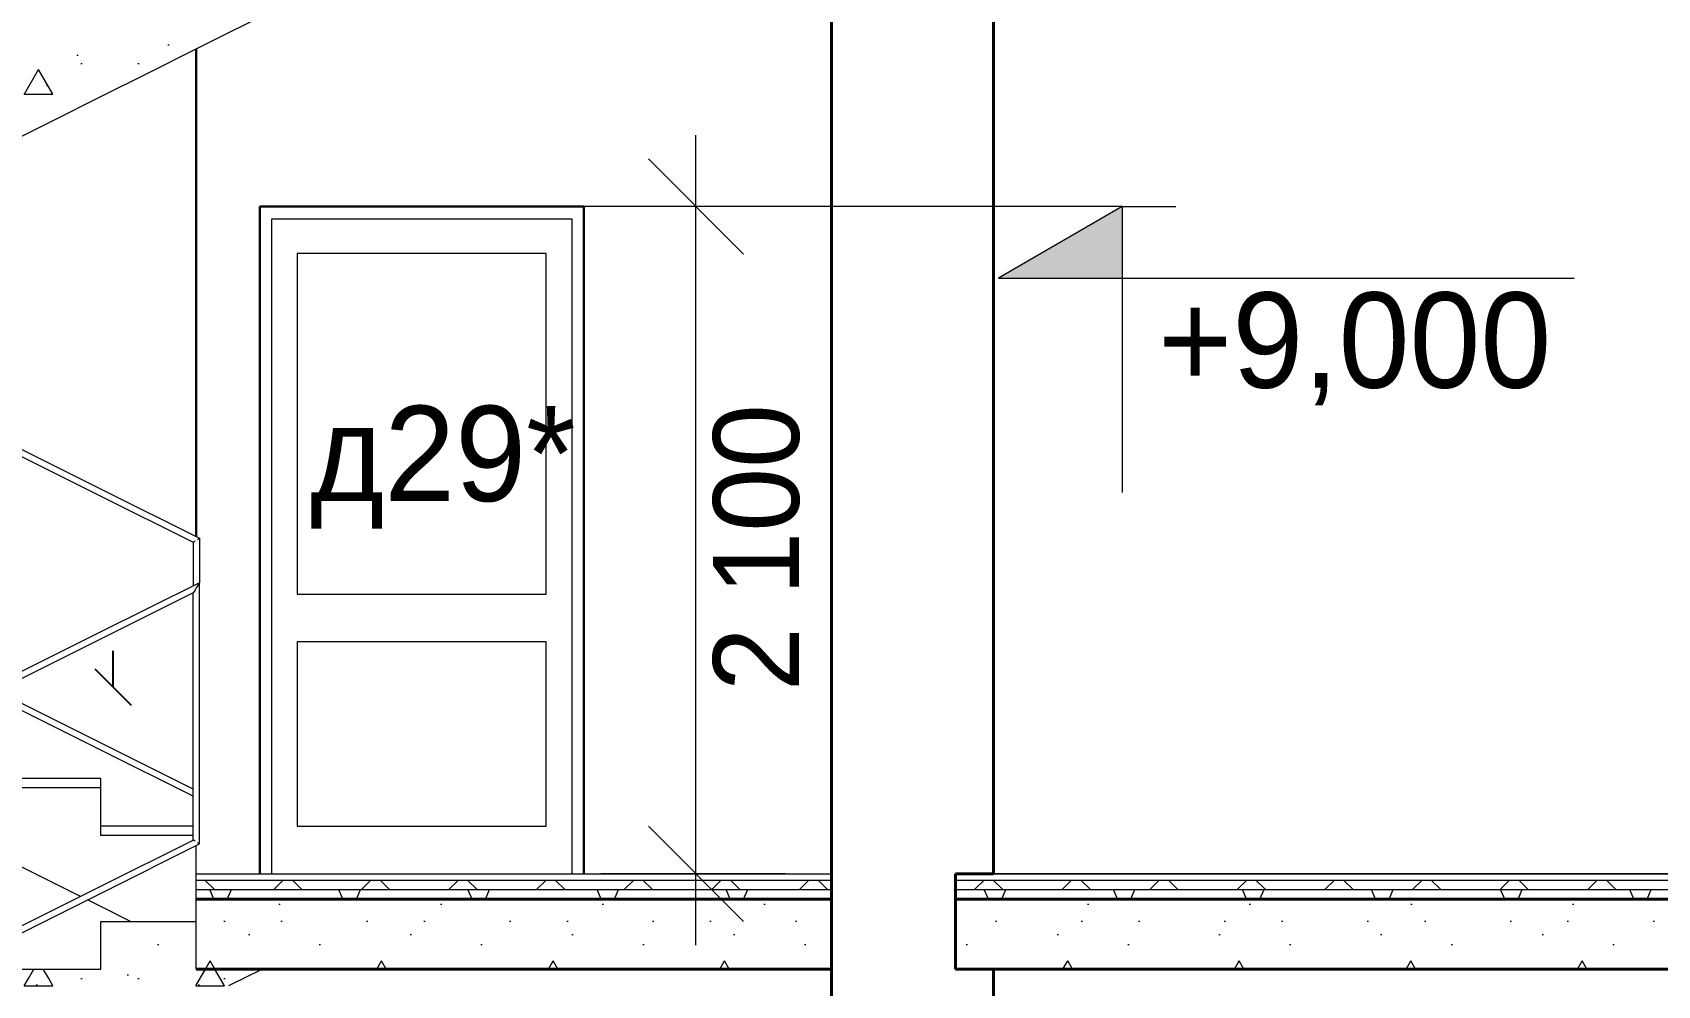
# Model space of a CAD drawing. Extents: x -464571 to -430223, y -12741 to 36790.
# Drawn here: x -455744 to -450628, y 6548 to 9548 of the extents above; entities that cross this region are included whole.
import ezdxf

# ---------------------------------------------------------------- set-up
doc = ezdxf.new("R2010")
doc.units = 0
doc.header["$MEASUREMENT"] = 0
doc.linetypes.add('Крупный пунктир', pattern=[14062.5, 0, -14062.5])
for name, color, linetype, lineweight in [('01 Виноски_Ном_пера__19', 255, 'Continuous', 0), ('0_Ном_пера__120', 7, 'Continuous', 13), ('Двери ArchiCAD_Ном_пера__1', 7, 'Continuous', 13), ('Двери ArchiCAD_Ном_пера__41', 7, 'Continuous', 30), ('Интерьер- Перегородка_Ном_пера__41', 7, 'Continuous', 30), ('Интерьер- Перегородка_Ном_пера__61', 7, 'Continuous', 40), ('Лестницы внутренние_Ном_пера__1', 7, 'Continuous', 13), ('Лестницы внутренние_Ном_пера__21', 7, 'Continuous', 20), ('Лестницы внутренние_Ном_пера__7', 7, 'Continuous', 5), ('Перекрытия_Ном_пера__1', 7, 'Continuous', 13), ('Перекрытия_Ном_пера__21', 7, 'Continuous', 20), ('Перекрытия_Ном_пера__61', 7, 'Continuous', 40)]:
    doc.layers.add(name, color=color, linetype=linetype, lineweight=lineweight)
for name, color, linetype, lineweight, true_color in [('01 Виноски_Ном_пера__3', 7, 'Continuous', 18, 0xdd5800), ('0_Ном_пера__98', 7, 'Continuous', 13, 0x001f3e), ('Лестницы внутренние_Ном_пера__241', 7, 'Continuous', 13, 0x515151)]:
    doc.layers.add(name, color=color, linetype=linetype, lineweight=lineweight, true_color=true_color)
for name, color, linetype in [('Двери ArchiCAD', 7, 'Continuous'), ('Интерьер- Перегородка', 7, 'Continuous'), ('Лестницы внутренние', 7, 'Continuous'), ('Перекрытия', 7, 'Continuous')]:
    doc.layers.add(name, color=color, linetype=linetype)
doc.styles.add('СГЕНЕРИР_СТИЛЬ_1', font='GOTHIC.TTF')
doc.styles.add('СГЕНЕРИР_СТИЛЬ_2', font='GOTHIC.TTF')
doc.styles.add('СГЕНЕРИР_СТИЛЬ_3', font='GOTHIC.TTF')
doc.styles.add('СГЕНЕРИР_СТИЛЬ_4', font='')
doc.styles.get('СГЕНЕРИР_СТИЛЬ_4').set_extended_font_data('Arial Unicode MS Кириллический')
doc.dimstyles.new('СГЕНЕРИР_СТИЛЬ__1', dxfattribs={"dimtxt": 0.18, "dimasz": 114, "dimexe": 0.18, "dimexo": 0.0625, "dimgap": 0.09, "dimtad": 0, "dimtih": 1, "dimtoh": 1, "dimdec": 4, "dimzin": 0, "dimdsep": 46, "dimcen": 0.09, "dimadec": 0, "dimazin": 0, "dimtfac": 1, "dimtdec": 4, "dimtmove": 0, "dimatfit": 3, "dimldrblk": 'ARROWHEAD_6', "dimfxl": 0, "dimtolj": 1, "dimtzin": 0, "dimarcsym": 0})
doc.dimstyles.new('СГЕНЕРИР_СТИЛЬ__3', dxfattribs={"dimtxt": 269.999993, "dimasz": 285, "dimexe": 0.18, "dimexo": 0, "dimgap": 0.09, "dimtad": 1, "dimtih": 1, "dimtoh": 1, "dimdec": 0, "dimzin": 0, "dimdsep": 46, "dimtxsty": 'СГЕНЕРИР_СТИЛЬ_4', "dimblk": 'ARROWHEAD_6', "dimblk1": 'ARROWHEAD_6', "dimblk2": 'ARROWHEAD_6', "dimcen": 0.09, "dimclrd": 256, "dimclre": 256, "dimclrt": 256, "dimadec": 0, "dimazin": 0, "dimtfac": 1, "dimtdec": 4, "dimtmove": 2, "dimatfit": 3, "dimfxl": 0, "dimtolj": 1, "dimtzin": 0, "dimarcsym": 0})
doc.dimstyles.new('СГЕНЕРИР_СТИЛЬ__6', dxfattribs={"dimtxt": 269.999993, "dimasz": 285, "dimexe": 0.18, "dimexo": 300, "dimgap": 0.09, "dimtad": 3, "dimdec": 0, "dimzin": 0, "dimdsep": 46, "dimtxsty": 'СГЕНЕРИР_СТИЛЬ_4', "dimblk": 'ARROWHEAD_6', "dimblk1": 'ARROWHEAD_6', "dimblk2": 'ARROWHEAD_6', "dimcen": 0.09, "dimclrd": 256, "dimclre": 256, "dimclrt": 256, "dimadec": 0, "dimazin": 0, "dimtfac": 1, "dimtdec": 4, "dimtmove": 0, "dimatfit": 3, "dimfxl": 0, "dimtolj": 1, "dimtzin": 0, "dimarcsym": 0})
pattern_1 = [(0, (-133390.9, 0), (0, 935.3074), [90, -450]), (0, (-133120.9, 467.7), (0, 935.3074), [90, -450]), (60, (-133390.9, 0), (-810, 467.6537), [90, -450]), (60, (-132850.9, 0), (-810, 467.6537), [90, -450]), (120, (-133300.9, 0), (810, 467.6537), [90, -450]), (120, (-132760.9, 0), (810, 467.6537), [90, -450]), (0, (-133390.85, 90), (0, 180), [0, -180, 0, -270]), (45, (-133300.85, 90), (-127.27922, 127.27922), [0, -135, 0, -225])]
pattern_2 = [(0, (-133390.85, 0), (0, 90.000004), [])]
pattern_3 = [(45, (-133390.85, 0), (-137.88582, 137.88582), []), (135, (-133390.85, 0), (137.88582, 137.88582), [])]
pattern_4 = [(0, (-133400, 0), (0, 406400), []), (0, (-133400, 90), (0, 406400), []), (90, (-133390.85, 0), (-406.4, 0), [88.9, -406400]), (90, (-133352.75, 0), (-406.4, 0), [88.9, -406400]), (66.80141, (-133390.85, 0), (-343.33793, 147.14483), []), (-66.80141, (-133352.75, 0), (343.33793, 147.14483), [])]
pattern_5 = [(0, (-133390.9, 0), (0, 935.3075), [90, -450]), (0, (-133120.9, 467.7), (0, 935.3075), [90, -450]), (60, (-133390.9, 0), (-810, 467.6537), [90, -450]), (60, (-132850.9, 0), (-810, 467.6537), [90, -450]), (120, (-133300.9, 0), (810, 467.6537), [90, -450]), (120, (-132760.9, 0), (810, 467.6537), [90, -450]), (0, (-133390.85, 90), (0, 180.00001), [0, -180.00001, 0, -270.00001]), (45, (-133300.85, 90), (-127.27923, 127.27923), [0, -135.00001, 0, -225.00001])]

# ---------------------------------------------------------------- blocks, each defined once
blk = doc.blocks.new('Элемент разреза_110', base_point=(-133390.9, 0))
at = {"layer": 'Лестницы внутренние_Ном_пера__241', "linetype": 'Continuous'}
h = blk.add_hatch(dxfattribs=at)
h.set_pattern_fill('Бетон', color=256, style=0, pattern_type=2)
h.set_pattern_definition(pattern_1)
h.paths.add_polyline_path([(-457978.9, 5220), (-457978.9, 5170), (-457953.8, 5170), (-457930, 5170), (-457905.2, 5170), (-457881.7, 5170), (-457756, 5232.8), (-457628.9, 5296.4), (-457479.7, 5371), (-457328.9, 5446.4), (-457179.7, 5521), (-457028.9, 5596.4), (-456879.7, 5671), (-456728.9, 5746.4), (-456579.7, 5821), (-456428.9, 5896.4), (-456279.7, 5971), (-456128.9, 6046.4), (-455979.7, 6121), (-455828.9, 6196.4), (-455679.7, 6271), (-455528.9, 6346.4), (-455379.7, 6421), (-455228.9, 6496.4), (-455125.9, 6547.9), (-455021.7, 6600), (-455228.9, 6600), (-455228.9, 6720), (-455528.9, 6720), (-455528.9, 6570), (-455828.9, 6570), (-455828.9, 6420), (-456128.9, 6420), (-456128.9, 6270), (-456428.9, 6270), (-456428.9, 6120), (-456728.9, 6120), (-456728.9, 5970), (-457028.9, 5970), (-457028.9, 5820), (-457328.9, 5820), (-457328.9, 5670), (-457628.9, 5670), (-457628.9, 5520), (-457928.9, 5520), (-457928.9, 5370), (-457978.9, 5370)], flags=0)
h = blk.add_hatch(dxfattribs=at)
h.set_pattern_fill('Бетон', color=256, style=0, pattern_type=2)
h.set_pattern_definition(pattern_1)
h.paths.add_polyline_path([(-455228.9, 6720), (-455228.9, 6750), (-455528.9, 6750), (-455528.9, 6720)], flags=0)
h = blk.add_hatch(dxfattribs=at)
h.set_pattern_fill('Бетон', color=256, style=0, pattern_type=2)
h.set_pattern_definition(pattern_1)
h.paths.add_polyline_path([(-455528.9, 6570), (-455528.9, 6600), (-455828.9, 6600), (-455828.9, 6570)], flags=0)
at = {"layer": 'Лестницы внутренние_Ном_пера__21', "linetype": 'Continuous'}
for p, q in [((-455528.9, 6750), (-455228.9, 6750)), ((-455528.9, 6720), (-455528.9, 6750)), ((-455528.9, 6600), (-455528.9, 6720)), ((-455228.9, 6720), (-455228.9, 6750)), ((-455228.9, 6600), (-455228.9, 6720)), ((-455828.9, 6600), (-455528.9, 6600)), ((-455228.9, 6600), (-455021.7, 6600)), ((-455125.9, 6547.9), (-455021.7, 6600))]:
    blk.add_line(p, q, dxfattribs=at)
at = {"layer": 'Лестницы внутренние_Ном_пера__241', "linetype": 'Continuous'}
for p, q in [((-455218.9, 7816.2), (-455533.4, 7658.9)), ((-455238.9, 7783.8), (-455524.4, 7641.1)), ((-455238.1, 7785.1), (-455238.9, 7783.8)), ((-455238.9, 7006.2), (-455238.9, 7783.8)), ((-455236, 7788.6), (-455238.1, 7785.1)), ((-455232.7, 7793.8), (-455236, 7788.6)), ((-455228.9, 7800), (-455232.7, 7793.8)), ((-455225.1, 7806.2), (-455228.9, 7800)), ((-455221.8, 7811.4), (-455225.1, 7806.2)), ((-455219.7, 7814.9), (-455221.8, 7811.4)), ((-455218.9, 7816.2), (-455219.7, 7814.9)), ((-455218.9, 6993.8), (-455218.9, 7816.2)), ((-455533.4, 7658.9), (-455833.4, 7508.9)), ((-455524.4, 7641.1), (-455824.4, 7491.1)), ((-455533.4, 6858.9), (-455238.9, 7006.2)), ((-455524.4, 6841.1), (-455218.9, 6993.8)), ((-455238.1, 7005.7), (-455238.9, 7006.2)), ((-455236, 7004.4), (-455238.1, 7005.7)), ((-455232.7, 7002.4), (-455236, 7004.4)), ((-455221.8, 6995.6), (-455225.1, 6997.6)), ((-455219.7, 6994.3), (-455221.8, 6995.6)), ((-455218.9, 6993.8), (-455219.7, 6994.3)), ((-455833.4, 6708.9), (-455533.4, 6858.9)), ((-455824.4, 6691.1), (-455524.4, 6841.1))]:
    blk.add_line(p, q, dxfattribs=at)
blk = doc.blocks.new('Элемент разреза_107', base_point=(-133390.9, 0))
at = {"layer": 'Лестницы внутренние_Ном_пера__241', "linetype": 'Continuous'}
h = blk.add_hatch(dxfattribs=at)
h.set_pattern_fill('Бетон', color=256, style=0, pattern_type=2)
h.set_pattern_definition(pattern_1)
h.paths.add_polyline_path([(-457978.9, 8220), (-457978.9, 8170), (-457953.8, 8170), (-457930, 8170), (-457905.2, 8170), (-457881.7, 8170), (-457756, 8232.8), (-457628.9, 8296.4), (-457479.7, 8371), (-457328.9, 8446.4), (-457179.7, 8521), (-457028.9, 8596.4), (-456879.7, 8671), (-456728.9, 8746.4), (-456579.7, 8821), (-456428.9, 8896.4), (-456279.7, 8971), (-456128.9, 9046.4), (-455979.7, 9121), (-455828.9, 9196.4), (-455679.7, 9271), (-455528.9, 9346.4), (-455379.7, 9421), (-455228.9, 9496.4), (-455125.9, 9547.9), (-455021.7, 9600), (-455228.9, 9600), (-455228.9, 9720), (-455528.9, 9720), (-455528.9, 9570), (-455828.9, 9570), (-455828.9, 9420), (-456128.9, 9420), (-456128.9, 9270), (-456428.9, 9270), (-456428.9, 9120), (-456728.9, 9120), (-456728.9, 8970), (-457028.9, 8970), (-457028.9, 8820), (-457328.9, 8820), (-457328.9, 8670), (-457628.9, 8670), (-457628.9, 8520), (-457928.9, 8520), (-457928.9, 8370), (-457978.9, 8370)], flags=0)
at = {"layer": 'Лестницы внутренние_Ном_пера__1', "linetype": 'Continuous'}
for p, q in [((-455528.9, 7170), (-455828.9, 7170)), ((-455528.9, 7050), (-455528.9, 7170)), ((-455228.9, 6900), (-455228.9, 6988.8)), ((-455593.7, 6828.8), (-455828.9, 6946.4)), ((-455528.9, 6796.4), (-455571.3, 6817.6)), ((-455436.1, 6750), (-455528.9, 6796.4))]:
    blk.add_line(p, q, dxfattribs=at)
at = {"layer": 'Лестницы внутренние_Ном_пера__21', "linetype": 'Continuous'}
for p, q in [((-455125.9, 9547.9), (-455021.7, 9600)), ((-455228.9, 9496.4), (-455125.9, 9547.9)), ((-455379.7, 9421), (-455228.9, 9496.4)), ((-455528.9, 9346.4), (-455379.7, 9421)), ((-455679.7, 9271), (-455528.9, 9346.4)), ((-455828.9, 9196.4), (-455679.7, 9271))]:
    blk.add_line(p, q, dxfattribs=at)
at = {"layer": 'Лестницы внутренние_Ном_пера__241', "linetype": 'Continuous'}
for p, q in [((-455833.4, 8241.1), (-455533.4, 8091.1)), ((-455824.4, 8258.9), (-455524.4, 8108.9)), ((-455533.4, 8091.1), (-455238.9, 7943.8)), ((-455524.4, 8108.9), (-455218.9, 7956.2)), ((-455238.9, 7943.8), (-455238.1, 7944.3)), ((-455238.9, 7943.8), (-455238.9, 7806.2)), ((-455238.1, 7944.3), (-455236, 7945.6)), ((-455236, 7945.6), (-455232.7, 7947.6)), ((-455225.1, 7952.4), (-455221.8, 7954.4)), ((-455221.8, 7954.4), (-455219.7, 7955.7)), ((-455219.7, 7955.7), (-455218.9, 7956.2)), ((-455218.9, 7956.2), (-455218.9, 7816.2)), ((-455533.4, 7291.1), (-455833.4, 7441.1)), ((-455524.4, 7308.9), (-455824.4, 7458.9)), ((-455238.9, 7143.8), (-455533.4, 7291.1)), ((-455238.9, 7166.2), (-455524.4, 7308.9))]:
    blk.add_line(p, q, dxfattribs=at)
at = {"layer": 'Лестницы внутренние_Ном_пера__7', "linetype": 'Continuous'}
for p, q in [((-455528.9, 7200), (-455828.9, 7200)), ((-455528.9, 7170), (-455528.9, 7200)), ((-455238.9, 7050), (-455528.9, 7050)), ((-455528.9, 7020), (-455528.9, 7050)), ((-455238.9, 7020), (-455528.9, 7020))]:
    blk.add_line(p, q, dxfattribs=at)
blk = doc.blocks.new('Элемент разреза_118', base_point=(-133390.9, 0))
at = {"layer": 'Интерьер- Перегородка_Ном_пера__41', "linetype": 'Continuous'}
blk.add_line((-455228.9, 7961.2), (-455228.9, 9496.4), dxfattribs=at)
blk = doc.blocks.new('ARROWHEAD_6')
at = {"linetype": 'Continuous'}
for p, q in [((-0.5, -0.5), (0.5, 0.5)), ((0, 0), (-1, 0))]:
    blk.add_line(p, q, dxfattribs=at)
blk = doc.blocks.new('Элемент разреза_241', base_point=(-133390.9, 0))
at = {"layer": 'Перекрытия_Ном_пера__1', "linetype": 'Continuous'}
h = blk.add_hatch(dxfattribs=at)
h.set_pattern_fill('Фанера__2_', color=256, style=0, pattern_type=2)
h.set_pattern_definition(pattern_2)
h.paths.add_polyline_path([(-446678.9, 6880), (-446678.9, 6900), (-452838.9, 6900), (-452838.9, 6880)], flags=0)
h = blk.add_hatch(dxfattribs=at)
h.set_pattern_fill('Блоки', color=256, style=0, pattern_type=2)
h.set_pattern_definition(pattern_3)
h.paths.add_polyline_path([(-446678.9, 6850), (-446678.9, 6880), (-452838.9, 6880), (-452838.9, 6850)], flags=0)
h = blk.add_hatch(dxfattribs=at)
h.set_pattern_fill('Стенка_каркасн__2х4_16_м_FB', color=256, style=0, pattern_type=2)
h.set_pattern_definition(pattern_4)
h.paths.add_polyline_path([(-446678.9, 6820), (-446678.9, 6850), (-452838.9, 6850), (-452838.9, 6820)], flags=0)
h = blk.add_hatch(dxfattribs=at)
h.set_pattern_fill('structural_concrete', color=256, style=0, pattern_type=2)
h.set_pattern_definition(pattern_5)
h.paths.add_polyline_path([(-452838.9, 6600), (-446678.9, 6600), (-446678.9, 6820), (-452838.9, 6820)], flags=0)
for p, q in [((-452838.9, 6900), (-446678.9, 6900)), ((-452838.9, 6880), (-452838.9, 6900)), ((-452838.9, 6880), (-446678.9, 6880)), ((-452838.9, 6850), (-452838.9, 6880)), ((-452838.9, 6880), (-446678.9, 6880)), ((-452838.9, 6850), (-446678.9, 6850)), ((-452838.9, 6850), (-446678.9, 6850)), ((-452838.9, 6820), (-452838.9, 6850))]:
    blk.add_line(p, q, dxfattribs=at)
at = {"layer": 'Перекрытия_Ном_пера__21', "linetype": 'Continuous'}
blk.add_line((-452838.9, 6600), (-452838.9, 6820), dxfattribs=at)
at = {"layer": 'Перекрытия_Ном_пера__61', "linetype": 'Continuous'}
for p, q in [((-452838.9, 6820), (-446678.9, 6820)), ((-452838.9, 6820), (-446678.9, 6820)), ((-452838.9, 6600), (-446678.9, 6600))]:
    blk.add_line(p, q, dxfattribs=at)
blk = doc.blocks.new('Элемент разреза_244', base_point=(-133390.9, 0))
at = {"layer": 'Перекрытия_Ном_пера__1', "linetype": 'Continuous'}
h = blk.add_hatch(dxfattribs=at)
h.set_pattern_fill('Фанера__2_', color=256, style=0, pattern_type=2)
h.set_pattern_definition(pattern_2)
h.paths.add_polyline_path([(-453228.9, 6880), (-453228.9, 6900), (-455228.9, 6900), (-455228.9, 6880)], flags=0)
h = blk.add_hatch(dxfattribs=at)
h.set_pattern_fill('Блоки', color=256, style=0, pattern_type=2)
h.set_pattern_definition(pattern_3)
h.paths.add_polyline_path([(-453228.9, 6850), (-453228.9, 6880), (-455228.9, 6880), (-455228.9, 6850)], flags=0)
h = blk.add_hatch(dxfattribs=at)
h.set_pattern_fill('Стенка_каркасн__2х4_16_м_FB', color=256, style=0, pattern_type=2)
h.set_pattern_definition(pattern_4)
h.paths.add_polyline_path([(-453228.9, 6820), (-453228.9, 6850), (-455228.9, 6850), (-455228.9, 6820)], flags=0)
h = blk.add_hatch(dxfattribs=at)
h.set_pattern_fill('structural_concrete', color=256, style=0, pattern_type=2)
h.set_pattern_definition(pattern_5)
h.paths.add_polyline_path([(-453228.9, 6600), (-453228.9, 6820), (-455228.9, 6820), (-455228.9, 6600)], flags=0)
for p, q in [((-455228.9, 6900), (-453228.9, 6900)), ((-455228.9, 6880), (-455228.9, 6900)), ((-455228.9, 6880), (-453228.9, 6880)), ((-455228.9, 6850), (-455228.9, 6880)), ((-455228.9, 6880), (-453228.9, 6880)), ((-453228.9, 6880), (-453228.9, 6900)), ((-453228.9, 6850), (-453228.9, 6880)), ((-455228.9, 6850), (-453228.9, 6850)), ((-455228.9, 6850), (-453228.9, 6850)), ((-455228.9, 6820), (-455228.9, 6850)), ((-453228.9, 6820), (-453228.9, 6850))]:
    blk.add_line(p, q, dxfattribs=at)
at = {"layer": 'Перекрытия_Ном_пера__21', "linetype": 'Continuous'}
for p, q in [((-455228.9, 6600), (-455228.9, 6820)), ((-453228.9, 6600), (-453228.9, 6820))]:
    blk.add_line(p, q, dxfattribs=at)
at = {"layer": 'Перекрытия_Ном_пера__61', "linetype": 'Continuous'}
for p, q in [((-455228.9, 6820), (-453228.9, 6820)), ((-455228.9, 6820), (-453228.9, 6820)), ((-455228.9, 6600), (-453228.9, 6600))]:
    blk.add_line(p, q, dxfattribs=at)
blk = doc.blocks.new('Элемент разреза_287', base_point=(-133390.9, 0))
at = {"layer": 'Интерьер- Перегородка_Ном_пера__61', "linetype": 'Continuous'}
for p, q in [((-453228.9, 3900), (-453228.9, 6900)), ((-452838.9, 6600), (-452838.9, 6900)), ((-452838.9, 6600), (-452718.9, 6600)), ((-452718.9, 3900), (-452718.9, 6600)), ((-453228.9, 3900), (-452718.9, 3900))]:
    blk.add_line(p, q, dxfattribs=at)
blk = doc.blocks.new('Элемент разреза_157', base_point=(-133390.9, 0))
at = {"layer": 'Интерьер- Перегородка_Ном_пера__61', "linetype": 'Continuous'}
for p, q in [((-453228.9, 6900), (-453228.9, 9900)), ((-452838.9, 9600), (-452838.9, 9900)), ((-452838.9, 9600), (-452718.9, 9600)), ((-452718.9, 6900), (-452718.9, 9600)), ((-452838.9, 6900), (-452718.9, 6900))]:
    blk.add_line(p, q, dxfattribs=at)
blk = doc.blocks.new('Линейный размер_1', base_point=(-449321.2, -700))
at = {"layer": '0_Ном_пера__98', "linetype": 'Continuous'}
for p, q in [((-449321.2, 6900), (-452838.9, 6900)), ((-449321.2, 6600), (-452838.9, 6600))]:
    blk.add_line(p, q, dxfattribs=at)
blk = doc.blocks.new('Линейный размер_3', base_point=(-452313.6, -3000))
at = {"layer": '0_Ном_пера__98', "linetype": 'Continuous'}
blk.add_hatch(color=256, dxfattribs=at).paths.add_polyline_path([(-452313.6, 9000), (-452702.8, 8775), (-452313.6, 8775)], flags=0)
for p, q in [((-452313.6, 9000), (-454008.9, 9000)), ((-452313.6, 9000), (-452702.8, 8775)), ((-452313.6, 9000), (-452144.8, 9000)), ((-452313.6, 9000), (-452313.6, 8100)), ((-452702.8, 8775), (-452313.6, 8775)), ((-452313.6, 8775), (-450890.9, 8775))]:
    blk.add_line(p, q, dxfattribs=at)
at = {"layer": '0_Ном_пера__98', "insert": (-452201.1, 8730), "char_height": 300, "attachment_point": 1, "style": 'СГЕНЕРИР_СТИЛЬ_2'}
blk.add_mtext('{+9,000}', dxfattribs=at)
blk = doc.blocks.new('*D410', base_point=(-133390.9, 0))
at = {"layer": '0_Ном_пера__120', "linetype": 'Continuous'}
for p, q in [((-457928.9, 8400), (-457928.9, 10642.4)), ((-455228.9, 9900), (-455228.9, 10642.4)), ((-457778.9, 10511.2), (-458078.9, 10211.2)), ((-455078.9, 10511.2), (-455378.9, 10211.2)), ((-457928.9, 10361.2), (-455228.9, 10361.2))]:
    blk.add_line(p, q, dxfattribs=at)
at = {"layer": '0_Ном_пера__120', "insert": (-457828.6, 10241), "char_height": 270, "attachment_point": 1, "style": 'СГЕНЕРИР_СТИЛЬ_3'}
blk.add_mtext('{2\xa0700}', dxfattribs=at)
blk = doc.blocks.new('*D440', base_point=(-133390.9, 0))
at = {"layer": '0_Ном_пера__120', "linetype": 'Continuous'}
for p, q in [((-453655.6, 9000), (-453655.6, 9225)), ((-453505.6, 8850), (-453805.6, 9150)), ((-453374.4, 9000), (-453955.6, 9000)), ((-453655.6, 6900), (-453655.6, 9000)), ((-453805.6, 7050), (-453505.6, 6750)), ((-453374.4, 6900), (-453955.6, 6900)), ((-453655.6, 6675), (-453655.6, 6900))]:
    blk.add_line(p, q, dxfattribs=at)
at = {"layer": '0_Ном_пера__120', "insert": (-453601.6, 7474.8), "char_height": 270, "attachment_point": 1, "rotation": 90, "style": 'СГЕНЕРИР_СТИЛЬ_2'}
blk.add_mtext('{2\xa0100}', dxfattribs=at)
blk = doc.blocks.new('Элемент разреза_141', base_point=(-133390.9, 0))
at = {"layer": 'Двери ArchiCAD_Ном_пера__1', "linetype": 'Continuous'}
for p, q in [((-454990.9, 8852), (-454990.9, 8962)), ((-454990.9, 8962), (-454046.9, 8962)), ((-454046.9, 8962), (-454046.9, 8852)), ((-454990.9, 7050), (-454990.9, 8852)), ((-454910.9, 8852), (-454910.9, 7780)), ((-454126.9, 8852), (-454910.9, 8852)), ((-454126.9, 7780), (-454126.9, 8852)), ((-454046.9, 8852), (-454046.9, 7050)), ((-454910.9, 7780), (-454126.9, 7780)), ((-454910.9, 7630), (-454910.9, 7050)), ((-454126.9, 7630), (-454910.9, 7630)), ((-454126.9, 7050), (-454126.9, 7630)), ((-454990.9, 6900), (-454990.9, 7050)), ((-454910.9, 7050), (-454126.9, 7050)), ((-454046.9, 7050), (-454046.9, 6900))]:
    blk.add_line(p, q, dxfattribs=at)
at = {"layer": 'Двери ArchiCAD_Ном_пера__41', "linetype": 'Continuous'}
for p, q in [((-455028.9, 9000), (-454008.9, 9000)), ((-455028.9, 6900), (-455028.9, 9000)), ((-454008.9, 9000), (-454008.9, 6900))]:
    blk.add_line(p, q, dxfattribs=at)
at = {"layer": '01 Виноски_Ном_пера__3', "linetype": 'Continuous', "insert": (-454870.9, 8179.5), "char_height": 300, "width": 928.942, "attachment_point": 4, "style": 'СГЕНЕРИР_СТИЛЬ_1'}
blk.add_mtext('{д29*}', dxfattribs=at)
at = {"layer": '01 Виноски_Ном_пера__19', "linetype": 'Крупный пунктир', "annotation_type": 0, "has_hookline": 1, "hookline_direction": 0, "text_width": 938.7}
blk.add_leader([(-455490.9, 7487.8), (-455490.9, 8179.5), (-454871, 8179.5)], dimstyle='СГЕНЕРИР_СТИЛЬ__1', dxfattribs=at)

msp = doc.modelspace()

# ---------------------------------------------------------------- block references
at = {"linetype": 'Continuous'}
for name, p in [('Линейный размер_3', (-452313.6, -3000)), ('Линейный размер_1', (-449321.2, -700))]:
    msp.add_blockref(name, p, dxfattribs=at)
at = {"layer": 'Двери ArchiCAD'}
msp.add_blockref('Элемент разреза_141', (-133390.9, 0), dxfattribs=at)
at = {"layer": 'Интерьер- Перегородка'}
for name in ['Элемент разреза_157', 'Элемент разреза_118', 'Элемент разреза_287']:
    msp.add_blockref(name, (-133390.9, 0), dxfattribs=at)
at = {"layer": 'Лестницы внутренние'}
for name in ['Элемент разреза_107', 'Элемент разреза_110']:
    msp.add_blockref(name, (-133390.9, 0), dxfattribs=at)
at = {"layer": 'Перекрытия'}
for name in ['Элемент разреза_244', 'Элемент разреза_241']:
    msp.add_blockref(name, (-133390.9, 0), dxfattribs=at)

# ---------------------------------------------------------------- dimensions: what is measured, and where the dimension line sits
at = {"linetype": 'Continuous'}
dim = msp.add_linear_dim(base=(-459438.9, 10361.2), p1=(-457928.9, 8400), p2=(-455228.9, 9900), dimstyle='СГЕНЕРИР_СТИЛЬ__3', dxfattribs=at)
dim.commit()
dim.dimension.update_dxf_attribs({"geometry": '*D410', "text_midpoint": (-457365.8, 10106)})
dim = msp.add_linear_dim(base=(-453655.6, 6900), p1=(-454008.9, 6900), p2=(-454008.9, 9000), angle=90, dimstyle='СГЕНЕРИР_СТИЛЬ__6', dxfattribs=at)
dim.commit()
dim.dimension.update_dxf_attribs({"geometry": '*D440', "text_midpoint": (-453466.6, 7937.7)})

doc.saveas('drawing.dxf')
